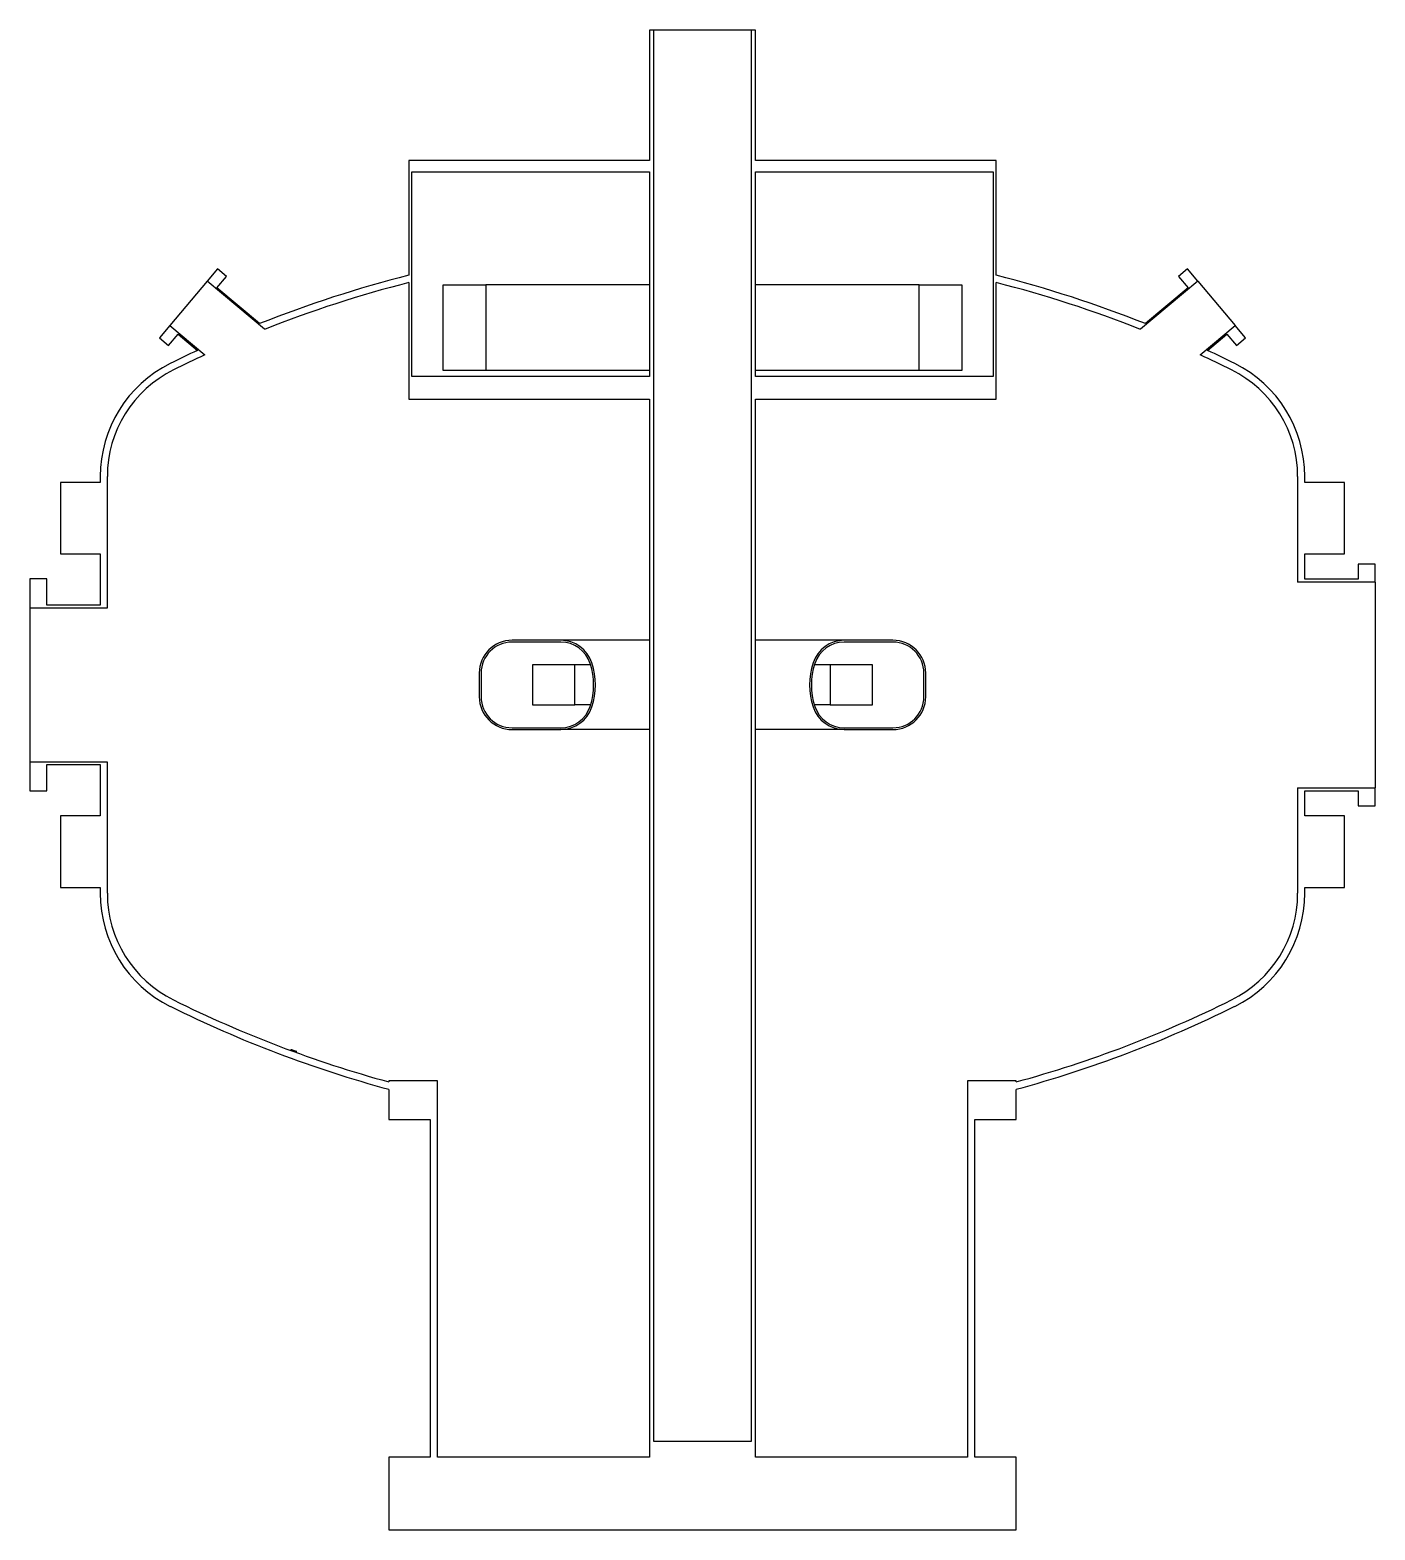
# Model space of a CAD drawing. Header units: millimetres. Extents: x -1130 to 1130, y -1419 to 1100.
import ezdxf

# ---------------------------------------------------------------- set-up
doc = ezdxf.new("R2010")
doc.units = ezdxf.units.MM
doc.layers.add('DV1_Default', color=7, linetype='Continuous')

msp = doc.modelspace()

# ---------------------------------------------------------------- linework, layer by layer
at = {"layer": 'DV1_Default', "color": 7, "linetype": 'Continuous'}
for p, q in [((-82, 1100), (-89.1, 1100)), ((-89.1, 1100), (-89.1, 881)), ((82, 1100), (-82, 1100)), ((-82, -1271), (-82, 1100)), ((89.1, 1100), (82, 1100)), ((82, 1100), (82, -1271)), ((89.1, 881), (89.1, 1100)), ((-89.1, 881), (-493.5, 881)), ((-493.5, 881), (-493.5, 688.1)), ((-488.5, 518), (-488.5, 862)), ((-488.5, 862), (-89.1, 862)), ((-89.1, 862), (-89.1, 518)), ((493.5, 881), (89.1, 881)), ((89.1, 862), (488.5, 862)), ((89.1, 518), (89.1, 862)), ((488.5, 862), (488.5, 518)), ((493.5, 688.1), (493.5, 881)), ((-815, 698.9), (-832.4, 678.2)), ((-815.9, 667.1), (-799.9, 686.2)), ((-799.9, 686.2), (-815, 698.9)), ((815, 698.9), (799.9, 686.2)), ((799.9, 686.2), (815.9, 667.1)), ((832.4, 678.2), (815, 698.9)), ((-832.4, 678.2), (-895.1, 603.5)), ((-735.9, 597.3), (-832.4, 678.2)), ((-744.1, 606.9), (-815.9, 667.1)), ((-493.5, 675.7), (-493.5, 480)), ((-436, 528), (-436, 672)), ((-436, 672), (-364, 672)), ((-89.1, 672), (-364, 672)), ((-364, 672), (-364, 528)), ((364, 672), (89.1, 672)), ((364, 528), (364, 672)), ((364, 672), (436, 672)), ((436, 672), (436, 528)), ((493.5, 480), (493.5, 675.7)), ((832.4, 678.2), (735.9, 597.3)), ((815.9, 667.1), (744.1, 606.9)), ((832.4, 678.2), (895.1, 603.5)), ((-895.1, 603.5), (-912.5, 582.8)), ((-912.5, 582.8), (-897.3, 570.1)), ((-897.3, 570.1), (-881.3, 589.1)), ((-895.1, 603.5), (-836.4, 554.2)), ((-881.3, 589.1), (-848.7, 561.8)), ((836.4, 554.2), (895.1, 603.5)), ((848.7, 561.8), (881.3, 589.1)), ((881.3, 589.1), (897.3, 570.1)), ((912.5, 582.8), (895.1, 603.5)), ((897.3, 570.1), (912.5, 582.8)), ((-89.1, 518), (-488.5, 518)), ((-364, 528), (-436, 528)), ((-89.1, 528), (-364, 528)), ((364, 528), (89.1, 528)), ((488.5, 518), (89.1, 518)), ((436, 528), (364, 528)), ((-493.5, 480), (-89.1, 480)), ((-89.1, 480), (-89.1, -1297)), ((89.1, -1297), (89.1, 480)), ((89.1, 480), (493.5, 480)), ((-1079, 340), (-1079, 220)), ((-1012, 340), (-1079, 340)), ((-1012, 350), (-1012, 340)), ((-1000, 129.7), (-1000, 350)), ((1000, 350), (1000, 172.8)), ((1012, 340), (1012, 350)), ((1079, 340), (1012, 340)), ((1079, 220), (1079, 340)), ((-1079, 220), (-1012, 220)), ((-1012, 220), (-1012, 133.7)), ((1012, 177.8), (1012, 220)), ((1012, 220), (1079, 220)), ((1130, 203), (1101.5, 203)), ((1101.5, 203), (1101.5, 177.8)), ((1130, 172.8), (1130, 203)), ((-1101.5, 178), (-1130, 178)), ((-1130, 178), (-1130, 129.7)), ((-1101.5, 133.7), (-1101.5, 178)), ((1101.5, 177.8), (1012, 177.8)), ((1130, 172.8), (1000, 172.8)), ((1130, 172.8), (1130, -172.8)), ((-1130, 129.7), (-1130, -129.7)), ((-1130, 129.7), (-1000, 129.7)), ((-1012, 133.7), (-1101.5, 133.7)), ((-238.2, 75), (-320, 75)), ((-238.2, 72), (-320, 72)), ((-89.1, 75), (-238.2, 75)), ((238.2, 75), (89.1, 75)), ((320, 75), (238.2, 75)), ((320, 72), (238.2, 72)), ((-214.6, 33.6), (-285.4, 33.6)), ((-285.4, 33.6), (-285.4, -33.6)), ((-187.9, 33.6), (-214.6, 33.6)), ((-214.6, -33.6), (-214.6, 33.6)), ((214.6, 33.6), (187.9, 33.6)), ((214.6, 33.6), (214.6, -33.6)), ((285.4, 33.6), (214.6, 33.6)), ((285.4, -33.6), (285.4, 33.6)), ((-375, 20), (-375, -20)), ((-372, 20), (-372, -20)), ((372, -20), (372, 20)), ((375, -20), (375, 20)), ((-285.4, -33.6), (-214.6, -33.6)), ((-187.9, -33.6), (-214.6, -33.6)), ((214.6, -33.6), (187.9, -33.6)), ((214.6, -33.6), (285.4, -33.6)), ((-320, -72), (-238.2, -72)), ((-320, -75), (-238.2, -75)), ((-89.1, -75), (-238.2, -75)), ((238.2, -75), (89.1, -75)), ((238.2, -72), (320, -72)), ((238.2, -75), (320, -75)), ((-1130, -129.7), (-1130, -178)), ((-1000, -129.7), (-1130, -129.7)), ((-1101.5, -133.7), (-1012, -133.7)), ((-1101.5, -178), (-1101.5, -133.7)), ((-1012, -133.7), (-1012, -220)), ((-1000, -350), (-1000, -129.7)), ((1000, -172.8), (1130, -172.8)), ((1000, -172.8), (1000, -350)), ((1130, -203), (1130, -172.8)), ((-1130, -178), (-1101.5, -178)), ((1012, -220), (1012, -177.8)), ((1012, -177.8), (1101.5, -177.8)), ((1101.5, -177.8), (1101.5, -203)), ((-1079, -220), (-1079, -340)), ((-1012, -220), (-1079, -220)), ((1079, -220), (1012, -220)), ((1079, -340), (1079, -220)), ((1101.5, -203), (1130, -203)), ((-1079, -340), (-1012, -340)), ((-1012, -340), (-1012, -350)), ((1012, -340), (1079, -340)), ((1012, -350), (1012, -340)), ((-527, -665), (-527, -666.9)), ((-445.5, -665), (-527, -665)), ((-527, -679.3), (-527, -730)), ((-445.5, -1297), (-445.5, -665)), ((527, -665), (445.5, -665)), ((445.5, -665), (445.5, -1297)), ((527, -666.9), (527, -665)), ((527, -730), (527, -679.3)), ((-527, -730), (-457.5, -730)), ((-457.5, -730), (-457.5, -1297)), ((457.5, -730), (527, -730)), ((457.5, -1297), (457.5, -730)), ((82, -1271), (-82, -1271)), ((-527, -1297), (-527, -1419.4)), ((-457.5, -1297), (-527, -1297)), ((-89.1, -1297), (-445.5, -1297)), ((445.5, -1297), (89.1, -1297)), ((527, -1297), (457.5, -1297)), ((527, -1419.4), (527, -1297)), ((-527, -1419.4), (527, -1419.4))]:
    msp.add_line(p, q, dxfattribs=at)
for centre, radius, start, end in [((0, -1262.5), 2012, 104.1983, 111.7049), ((0, -1262.5), 2012, 68.2951, 75.8017), ((0, -1262.5), 2000, 104.2853, 111.5881), ((0, -1262.5), 2000, 68.4119, 75.7147), ((0, -1262.5), 2012, 114.9495, 116.3878), ((0, -1262.5), 2012, 63.6122, 65.0505), ((-800, 350), 212, 116.3878, 180), ((-800, 350), 200, 116.3878, 180), ((0, -1262.5), 2000, 114.7222, 116.3878), ((0, -1262.5), 2000, 63.6122, 65.2778), ((800, 350), 200, 0, 63.6122), ((800, 350), 212, 0, 63.6122), ((-320, 20), 55, 90, 180), ((-320, 20), 52, 90, 180), ((-238.2, 20), 55, 17.9202, 90), ((-238.2, 20), 52, 17.9202, 90), ((238.2, 20), 55, 90, 162.0798), ((238.2, 20), 52, 90, 162.0798), ((320, 20), 55, 0, 90), ((320, 20), 52, 0, 90), ((-300, 0), 117, 342.0798, 17.9202), ((-300, 0), 120, 342.0798, 17.9202), ((300, 0), 120, 162.0798, 197.9202), ((300, 0), 117, 162.0798, 197.9202), ((-320, -20), 55, 180, 270), ((-320, -20), 52, 180, 270), ((320, -20), 52, 270, 0), ((320, -20), 55, 270, 0), ((-238.2, -20), 52, 270, 342.0798), ((-238.2, -20), 55, 270, 342.0798), ((238.2, -20), 55, 197.9202, 270), ((238.2, -20), 52, 197.9202, 270), ((-800, -350), 212, 180, 243.6122), ((-800, -350), 200, 180, 243.6122), ((800, -350), 200, 296.3878, 360), ((800, -350), 212, 296.3878, 0), ((0, 1262.5), 2012, 243.6122, 254.8155), ((0, 1262.5), 2000, 243.6122, 254.7222), ((0, 1262.5), 2000, 285.2778, 296.3878), ((0, 1262.5), 2012, 285.1845, 296.3878)]:
    msp.add_arc(centre, radius, start, end, dxfattribs=at)
msp.add_open_spline([(-683.3, -615.3), (-683.7, -615.1), (-684.2, -614.9), (-685.4, -614.5), (-686, -614.2), (-687.2, -613.8), (-687.9, -613.5), (-689, -613.1), (-689.6, -613), (-690.5, -612.7), (-690.8, -612.6), (-691.3, -612.5), (-691.4, -612.4), (-691.4, -612.5), (-691.3, -612.6), (-690.8, -612.8), (-690.4, -612.9), (-689.6, -613.3), (-689.1, -613.5), (-687.9, -613.9), (-687.3, -614.2), (-686.1, -614.6), (-685.4, -614.9), (-684.3, -615.3), (-683.7, -615.5), (-682.8, -615.7), (-682.5, -615.8), (-682, -616), (-681.9, -616), (-681.9, -615.9), (-682, -615.8), (-682.5, -615.6), (-682.9, -615.5), (-683.3, -615.3)], degree=3, knots=[0, 0, 0, 0, 0.0625, 0.0625, 0.125, 0.125, 0.1875, 0.1875, 0.25, 0.25, 0.3125, 0.3125, 0.375, 0.375, 0.4375, 0.4375, 0.5, 0.5, 0.5625, 0.5625, 0.625, 0.625, 0.6875, 0.6875, 0.75, 0.75, 0.8125, 0.8125, 0.875, 0.875, 0.9375, 0.9375, 1, 1, 1, 1], dxfattribs=at)

doc.saveas('drawing.dxf')
